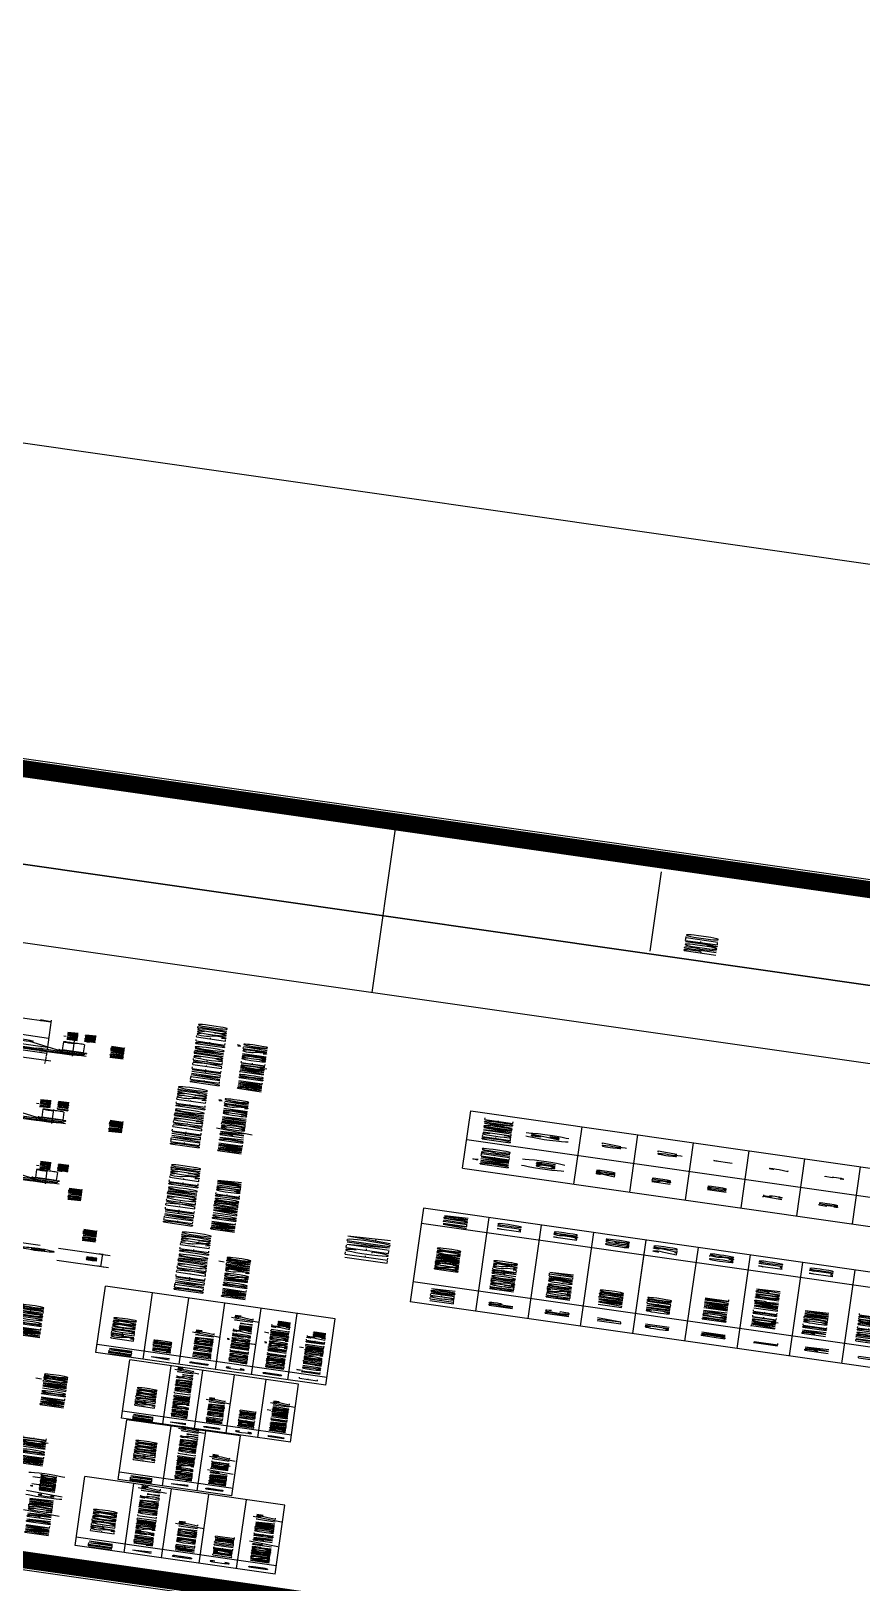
# Model space of a CAD drawing. Header units: millimetres. Extents: x -361192058 to 101130107379, y -14071650034 to 19218552450.
# Drawn here: x -133576 to -133286, y 40450 to 40991 of the extents above; entities that cross this region are included whole.
import ezdxf
from ezdxf.enums import TextEntityAlignment as Align

# ---------------------------------------------------------------- set-up
doc = ezdxf.new("R2010")
doc.units = ezdxf.units.MM
doc.header["$LTSCALE"] = 0.5
doc.linetypes.add('CENTER2', pattern=[28.575, 19.05, -3.175, 3.175, -3.175])
for name, color, linetype in [('02', 2, 'Continuous'), ('14-04-Texto-04', 3, 'Continuous'), ('CERC02', 3, 'Continuous'), ('DETALLHES_ESGOTO', 3, 'Continuous'), ('TEXT', 2, 'Continuous'), ('TEXTO0', 7, 'Continuous'), ('TEXTO2', 3, 'Continuous'), ('TXT_0', 7, 'Continuous'), ('TXT_1', 3, 'Continuous'), ('TXT_2', 6, 'Continuous')]:
    doc.layers.add(name, color=color, linetype=linetype)
doc.styles.add('ADITIVOCAD', font='ROMANS.shx')
doc.styles.add('ROMANS', font='romans', dxfattribs={"height": 0.1})
doc.styles.get("Standard").update_dxf_attribs({"font": 'txt.shx', "height": 0.12})

# ---------------------------------------------------------------- blocks, each defined once
blk = doc.blocks.new('_ARCHTICK')
at = {"color": 0, "linetype": 'ByBlock', "const_width": 0.15}
blk.add_lwpolyline([(-0.5, -0.5), (0.5, 0.5)], dxfattribs=at)
blk = doc.blocks.new('APROVADO QUADRA 21.2 MBVII')
at = {"lineweight": 18}
for p, q in [((4004.0069, 2396.7426), (4004.0069, 2400.5386)), ((4011.2095, 2400.5386), (4004.0069, 2400.5386)), ((4005.5562, 2396.7426), (4005.5562, 2400.5386)), ((4010.0462, 2396.7426), (4010.0462, 2400.5386)), ((4011.2114, 2396.7426), (4011.2114, 2400.5386)), ((4011.2095, 2400.1512), (4004.0069, 2400.1512)), ((4011.2095, 2399.8414), (4004.0069, 2399.8414)), ((4011.2095, 2399.5315), (4004.0069, 2399.5315)), ((4010.3181, 2399.2216), (4004.0069, 2399.2216)), ((4011.2095, 2399.2216), (4004.0069, 2399.2216)), ((4011.2095, 2398.9117), (4004.0069, 2398.9117)), ((4011.2095, 2398.6019), (4004.0069, 2398.6019)), ((4011.2095, 2398.292), (4004.0069, 2398.292)), ((4011.1947, 2397.9821), (4004.0069, 2397.9821))]:
    blk.add_line(p, q, dxfattribs=at)
at = {"color": 8, "lineweight": 18}
for p, q in [((4016.8618, 2400.3457), (4016.8618, 2397.7036)), ((4014.6601, 2399.6852), (4019.0636, 2399.6852)), ((4014.6601, 2399.3549), (4019.0636, 2399.3549)), ((4014.6601, 2399.0247), (4019.0636, 2399.0247)), ((4014.6601, 2398.6944), (4019.0636, 2398.6944)), ((4014.6601, 2398.3642), (4019.0636, 2398.3642)), ((4014.6601, 2398.0339), (4019.0636, 2398.0339))]:
    blk.add_line(p, q, dxfattribs=at)
at = {"lineweight": 18}
blk.add_lwpolyline([(3864.7239, 2517.8679), (4064.6387, 2517.8679), (4064.6387, 2359.9753), (3864.7239, 2359.9753)], close=True, dxfattribs=at)
at = {"layer": '02', "lineweight": 18}
blk.add_line((4026.9437, 2407.1087), (4026.9437, 2386.5459), dxfattribs=at)
blk.add_lwpolyline([(3979.6187, 2385.7337), (4040.8187, 2385.7337), (4040.8187, 2430.2837), (3979.6187, 2430.2837)], close=True, dxfattribs=at)
at = {"layer": '02', "lineweight": 18, "const_width": 0.1}
blk.add_lwpolyline([(3980.3687, 2386.4837), (4040.0687, 2386.4837), (4040.0687, 2429.5337), (3980.3687, 2429.5337)], close=True, dxfattribs=at)
at = {"layer": '14-04-Texto-04', "lineweight": 18}
for p, q in [((4032.845, 2407.1087), (4032.845, 2394.5615)), ((4032.845, 2394.5615), (4032.845, 2405.4962))]:
    blk.add_line(p, q, dxfattribs=at)
at = {"layer": 'CERC02', "lineweight": 18}
for p, q in [((4026.9437, 2401.0175), (4040.0687, 2401.0175)), ((4033.0493, 2399.4354), (4039.1588, 2399.4354))]:
    blk.add_line(p, q, dxfattribs=at)
at = {"layer": 'DETALLHES_ESGOTO', "lineweight": 18}
for p, q in [((4020.1372, 2404.5629), (4020.0044, 2402.8591)), ((4018.9888, 2404.0367), (4018.9888, 2402.9233)), ((4019.1128, 2404.0367), (4019.1128, 2402.9233)), ((4009.2211, 2402.8299), (4009.2211, 2402.6872)), ((4013.6781, 2402.8627), (4013.8208, 2402.8627)), ((4013.8415, 2402.8428), (4013.8415, 2402.7001)), ((4014.585, 2402.8335), (4013.9656, 2402.8335)), ((4009.9645, 2402.8206), (4009.3452, 2402.8206)), ((4018.9794, 2402.7992), (4019.1221, 2402.7992)), ((4019.1428, 2402.7793), (4019.1428, 2402.6366)), ((4019.8863, 2402.77), (4019.2669, 2402.77)), ((4009.9645, 2402.6965), (4009.3452, 2402.6965)), ((4014.585, 2402.7094), (4013.9656, 2402.7094)), ((4019.8863, 2402.6459), (4019.2669, 2402.6459))]:
    blk.add_line(p, q, dxfattribs=at)
for points in [[(4009.0577, 2402.9367), (4009.0577, 2402.8498), (4009.067, 2402.8312), (4009.1911, 2402.8312), (4009.2004, 2402.8498), (4009.2004, 2402.9367)], [(4013.6781, 2402.9496), (4013.6781, 2402.8627), (4013.6874, 2402.8441), (4013.8115, 2402.8441), (4013.8208, 2402.8627), (4013.8208, 2402.9496)], [(4019.1128, 2402.9047), (4019.1128, 2402.9233), (4018.9888, 2402.9233), (4018.9888, 2402.9047)], [(4009.3079, 2402.8299), (4009.2211, 2402.8299), (4009.2025, 2402.8206), (4009.2025, 2402.6965), (4009.2211, 2402.6872), (4009.3079, 2402.6872)], [(4013.9284, 2402.8428), (4013.8415, 2402.8428), (4013.8229, 2402.8335), (4013.8229, 2402.7094), (4013.8415, 2402.7001), (4013.9284, 2402.7001)], [(4013.947, 2402.7094), (4013.9656, 2402.7094), (4013.9656, 2402.8335), (4013.947, 2402.8335)], [(4018.9794, 2402.8861), (4018.9794, 2402.7992), (4018.9888, 2402.7806), (4019.1128, 2402.7806), (4019.1221, 2402.7992), (4019.1221, 2402.8861)], [(4009.3265, 2402.6965), (4009.3452, 2402.6965), (4009.3452, 2402.8206), (4009.3265, 2402.8206)], [(4019.2297, 2402.7793), (4019.1428, 2402.7793), (4019.1242, 2402.77), (4019.1242, 2402.6459), (4019.1428, 2402.6366), (4019.2297, 2402.6366)], [(4019.2483, 2402.6459), (4019.2669, 2402.6459), (4019.2669, 2402.77), (4019.2483, 2402.77)]]:
    blk.add_lwpolyline(points, dxfattribs=at)
for points in [[(4009.3265, 2402.6845, -0.414214), (4009.3188, 2402.6767), (4009.3157, 2402.6767, -0.414214), (4009.3079, 2402.6845), (4009.3079, 2402.8331, -0.414214), (4009.3157, 2402.8409), (4009.3188, 2402.8409, -0.414214), (4009.3265, 2402.8331)], [(4013.947, 2402.6974, -0.414214), (4013.9392, 2402.6896), (4013.9361, 2402.6896, -0.414214), (4013.9284, 2402.6974), (4013.9284, 2402.846, -0.414214), (4013.9361, 2402.8538), (4013.9392, 2402.8538, -0.414214), (4013.947, 2402.846)], [(4019.1248, 2402.9047, -0.414214), (4019.1326, 2402.8969), (4019.1326, 2402.8938, -0.414214), (4019.1248, 2402.8861), (4018.9762, 2402.8861, -0.414214), (4018.9685, 2402.8938), (4018.9685, 2402.8969, -0.414214), (4018.9762, 2402.9047)], [(4019.2483, 2402.6339, -0.414214), (4019.2406, 2402.6262), (4019.2375, 2402.6262, -0.414214), (4019.2297, 2402.6339), (4019.2297, 2402.7826, -0.414214), (4019.2375, 2402.7903), (4019.2406, 2402.7903, -0.414214), (4019.2483, 2402.7826)]]:
    blk.add_lwpolyline(points, format="xyb", close=True, dxfattribs=at)
for centre, radius, start, end in [((4009.1911, 2402.8205), 0.1245, 175.08896, 275.2528), ((4009.2015, 2402.831), 0.0104, 178.74009, 275.44956), ((4013.8115, 2402.8334), 0.1245, 175.08896, 275.2528), ((4013.8219, 2402.8439), 0.0104, 178.74009, 275.44956), ((4014.6052, 2402.8025), 0.037, 123.13415, 236.86585), ((4014.5598, 2402.8025), 0.04, 309.09943, 50.90057), ((4009.9848, 2402.7896), 0.037, 123.13415, 236.86585), ((4009.9393, 2402.7896), 0.04, 309.09943, 50.90057), ((4009.9443, 2402.7275), 0.037, 303.13415, 56.86585), ((4014.5647, 2402.7404), 0.037, 303.13415, 56.86585), ((4019.1128, 2402.77), 0.1245, 175.08896, 275.2528), ((4019.1232, 2402.7804), 0.0104, 178.74009, 275.44956), ((4019.9065, 2402.739), 0.037, 123.13415, 236.86585), ((4019.8611, 2402.739), 0.04, 309.09943, 50.90057), ((4019.866, 2402.677), 0.037, 303.13415, 56.86585)]:
    blk.add_arc(centre, radius, start, end, dxfattribs=at)
at = {"layer": 'TXT_0', "linetype": 'CENTER2', "lineweight": 18}
for p, q in [((4009.129, 2405.2167), (4009.129, 2402.6765)), ((4013.7495, 2405.011), (4013.7495, 2402.6894)), ((4019.0508, 2404.6028), (4019.0508, 2402.6259)), ((4004.2636, 2402.737), (4004.2636, 2403.6254)), ((4009.9645, 2402.7586), (4008.976, 2402.7586)), ((4014.6687, 2402.7715), (4013.5964, 2402.7715)), ((4020.072, 2402.708), (4018.8978, 2402.708))]:
    blk.add_line(p, q, dxfattribs=at)
at = {"layer": 'TXT_0', "lineweight": 18}
for p, q in [((4018.2738, 2402.8281), (4018.2738, 2404.2833)), ((4009.1696, 2402.7935), (4009.6296, 2403.0223)), ((4013.79, 2402.8064), (4014.2501, 2403.0352)), ((4021.2643, 2403.0553), (4021.2643, 2402.8591)), ((4019.0913, 2402.7429), (4019.5514, 2402.9717)), ((4021.2643, 2402.8591), (4021.2228, 2402.9216)), ((4021.2643, 2402.8591), (4021.3058, 2402.9216)), ((4018.5734, 2402.8591), (4018.2273, 2402.8591)), ((3996.7956, 2401.8293), (4001.9009, 2401.8293)), ((3982.0061, 2401.7711), (3987.3025, 2401.7711)), ((3992.1223, 2401.6868), (3996.5911, 2401.6868)), ((3982.0061, 2401.5485), (3987.3025, 2401.5485)), ((3987.4457, 2401.6196), (3992.05, 2401.6196)), ((3996.7956, 2401.6147), (4001.9009, 2401.6147)), ((3992.1223, 2401.499), (3996.5911, 2401.499)), ((3996.7956, 2401.4001), (4001.9009, 2401.4001)), ((3982.0061, 2401.3259), (3987.3025, 2401.3259)), ((3992.1223, 2401.3111), (3996.5911, 2401.3111)), ((3996.7956, 2401.1856), (4001.9009, 2401.1856))]:
    blk.add_line(p, q, dxfattribs=at)
at = {"layer": 'TXT_0', "linetype": 'ByBlock', "lineweight": 18}
for p, q in [((4003.3331, 2402.6274), (4003.3331, 2402.3207)), ((4004.2636, 2402.6274), (4004.2636, 2402.3207)), ((4004.2636, 2402.3769), (4004.2636, 2402.3207)), ((4004.2947, 2402.3672), (4003.3021, 2402.3672))]:
    blk.add_line(p, q, dxfattribs=at)
at = {"layer": 'TXT_0', "lineweight": 18, "const_width": 0.0109}
for points in [[(4009.1641, 2402.7935, 1), (4009.175, 2402.7935, 1)], [(4013.7846, 2402.8064, 1), (4013.7954, 2402.8064, 1)], [(4019.0859, 2402.7429, 1), (4019.0967, 2402.7429, 1)]]:
    blk.add_lwpolyline(points, format="xyb", close=True, dxfattribs=at)
at = {"layer": 'TXT_0', "lineweight": 18}
for centre, radius in [((4019.5998, 2403.0115), 0.0642), ((4003.9297, 2402.7459), 0.0969)]:
    blk.add_circle(centre, radius, dxfattribs=at)
at = {"layer": 'TXT_1', "lineweight": 18}
for p, q in [((4018.8402, 2406.0922), (4018.8402, 2402.8591)), ((4019.3054, 2404.1901), (4019.3054, 2402.8591)), ((4014.6601, 2400.3457), (4019.0636, 2400.3457)), ((4014.6601, 2400.3457), (4014.6601, 2397.7036)), ((4019.0636, 2400.3457), (4019.0636, 2397.7036))]:
    blk.add_line(p, q, dxfattribs=at)
at = {"layer": 'TXT_2', "lineweight": 18}
for p, q in [((4018.9794, 2402.8591), (4018.6154, 2402.8591)), ((4021.3848, 2402.8591), (4019.1221, 2402.8591)), ((3982.0061, 2401.0979), (3982.0061, 2402.2835)), ((3982.0061, 2402.2835), (3987.3025, 2402.2835)), ((3982.6389, 2401.0979), (3982.6389, 2402.2835)), ((3987.3025, 2401.0979), (3987.3025, 2402.2835)), ((3996.7956, 2402.3232), (4001.9009, 2402.3232)), ((3996.7956, 2400.9606), (3996.7956, 2402.3232)), ((3997.4055, 2400.9606), (3997.4055, 2402.3232)), ((4001.9009, 2400.9606), (4001.9009, 2402.3232)), ((3992.1223, 2402.1191), (3996.5911, 2402.1191)), ((3992.1223, 2401.1188), (3992.1223, 2402.1191)), ((3992.6562, 2401.1188), (3992.6562, 2402.1191)), ((3996.5911, 2401.1188), (3996.5911, 2402.1191)), ((3987.4457, 2402.0875), (3992.05, 2402.0875)), ((3987.4457, 2401.4136), (3987.4457, 2402.0875)), ((3988.0174, 2401.4136), (3988.0174, 2402.0875)), ((3992.05, 2401.4136), (3992.05, 2402.0875)), ((3996.7956, 2402.0438), (4001.9009, 2402.0438)), ((3982.0061, 2401.9937), (3987.3025, 2401.9937)), ((3987.4457, 2401.8256), (3992.05, 2401.8256)), ((3992.1223, 2401.8746), (3996.5911, 2401.8746)), ((3987.4457, 2401.4136), (3992.05, 2401.4136)), ((3982.0061, 2401.0979), (3987.3025, 2401.0979)), ((3992.1223, 2401.1188), (3996.5911, 2401.1188)), ((3996.7956, 2400.9606), (4001.9009, 2400.9606))]:
    blk.add_line(p, q, dxfattribs=at)
at = {"layer": 'TXT_0', "lineweight": 18, "xscale": 0.04032240430245761, "yscale": 0.04032240430245761, "zscale": 0.04032240430245761, "rotation": 270}
blk.add_blockref('_ARCHTICK', (4018.2738, 2402.8591), dxfattribs=at)
at = {"layer": 'TXT_0', "linetype": 'ByBlock', "lineweight": 18, "xscale": 0.04032240430245761, "yscale": 0.04032240430245761, "zscale": 0.04032240430245761, "rotation": 180}
blk.add_blockref('_ARCHTICK', (4003.3331, 2402.3672), dxfattribs=at)
at = {"layer": 'TXT_0', "linetype": 'ByBlock', "lineweight": 18, "xscale": 0.04032240430245761, "yscale": 0.04032240430245761, "zscale": 0.04032240430245761}
blk.add_blockref('_ARCHTICK', (4004.2636, 2402.3672), dxfattribs=at)
at = {"color": 3, "lineweight": 18, "style": 'ROMANS'}
for s, height, p in [('LEGENDA', 0.13944, (4004.2936, 2400.4259)), ('DISCRIMINACAO', 0.139443, (4006.7213, 2400.4259)), ('ALTURA', 0.13944, (4010.142, 2400.4121)), ('1.10', 0.13944, (4010.3954, 2400.0942)), ('RP ', 0.13944, (4004.5765, 2400.0783)), ('REGISTRO PRESSAO', 0.139443, (4005.8359, 2400.0863)), ('RG', 0.13944, (4004.5783, 2399.7446)), ('REGISTRO GAVETA', 0.139443, (4005.8192, 2399.7526)), ('1.80', 0.13944, (4010.3787, 2399.7605)), ('0.60', 0.13944, (4010.3954, 2399.4529)), ('LV', 0.13944, (4004.5901, 2399.437)), ('LAVATORIO', 0.13944, (4005.8359, 2399.445)), ('CH', 0.13944, (4004.5901, 2399.1533)), ('CHUVEIRO', 0.13944, (4005.8359, 2399.1613)), ('2.20', 0.13944, (4010.3954, 2399.1693)), ('DM', 0.13944, (4004.5901, 2398.8196)), ('DUCHA MANUAL', 0.139443, (4005.8359, 2398.8276)), ('0.30', 0.13944, (4010.3954, 2398.8355)), ('1.10', 0.13944, (4010.3954, 2398.5446)), ('TL', 0.13944, (4004.5868, 2398.5065)), ('TANQUE DE LAVAR ROUPA', 0.139443, (4005.8359, 2398.5367)), ('PIA', 0.13944, (4004.5868, 2398.2061)), ('PIA DE COZINHA', 0.139443, (4005.8359, 2398.2364)), ('1.10', 0.13944, (4010.3954, 2398.2443)), ('FILTRO DE PAREDE', 0.139443, (4005.8359, 2397.9178)), ('FI', 0.13944, (4004.5868, 2397.8876))]:
    blk.add_text(s, height=height, dxfattribs=at).set_placement(p, align=Align.TOP_LEFT)
at = {"color": 2, "linetype": 'Continuous', "lineweight": 18, "style": 'ROMANS'}
for s, p in [('DIÂMETRO', (4015.7758, 2400.0819)), ('DECLIVIDADE', (4017.8794, 2400.091)), ('(cm)', (4015.7642, 2399.8093)), ('(%)', (4017.9026, 2399.8085))]:
    blk.add_text(s, height=0.16513, dxfattribs=at).set_placement(p, align=Align.CENTER)
at = {"linetype": 'Continuous', "lineweight": 18, "style": 'ROMANS'}
for s, height, p in [('200', 0.11009, (4015.809, 2399.4556)), ('0,7', 0.11009, (4017.943, 2399.4433)), ('150', 0.11009, (4015.809, 2399.1253)), ('0,7', 0.11009, (4017.943, 2399.1131)), ('100', 0.11009, (4015.809, 2398.7951)), ('1', 0.1101, (4017.943, 2398.7828)), ('75', 0.11009, (4015.809, 2398.4648)), ('2', 0.1101, (4017.943, 2398.4525)), ('50', 0.11009, (4015.809, 2398.1345)), ('3', 0.1101, (4017.943, 2398.1223))]:
    blk.add_text(s, height=height, dxfattribs=at).set_placement(p, align=Align.CENTER)
at = {"color": 0, "lineweight": 13, "flags": 8}
for p in [(4700.7247, 2280.1125), (4699.5738, 2277.8964), (4702.3546, 2276.195), (4703.6722, 2274.085), (4699.8445, 2272.2194), (4703.0488, 2270.137), (4703.0877, 2267.9803), (4700.6523, 2261.5216), (4700.7007, 2257.1593)]:
    blk.add_attdef('NIVEL', p, '', height=0.075, dxfattribs=at)
for rotation, width, p in [(90, 0.8, (4700.8205, 2275.7521)), (270, 0.6, (4703.8437, 2274.9021)), (90, 0.8, (4701.5575, 2268.5021)), (180, 0.6, (4651.1817, 2236.1931))]:
    blk.add_attdef('$PORTA', text='', height=0.09, rotation=rotation, dxfattribs=dict(at, width=width)).set_placement(p, align=Align.MIDDLE)
for p in [(4654.176, 2240.463), (4648.499, 2240.1923), (4633.4388, 2239.3361), (4637.8012, 2239.3845), (4656.3921, 2239.3121), (4652.4746, 2237.6822), (4644.2598, 2236.9491), (4646.4166, 2236.988), (4650.3646, 2236.3646)]:
    blk.add_attdef('NIVEL', p, '', height=0.075, rotation=270, dxfattribs=at)
at = {"color": 0, "lineweight": 13, "width": 0.8, "flags": 8}
for p in [(4652.0317, 2239.2163), (4644.7817, 2238.4793)]:
    blk.add_attdef('$PORTA', text='', height=0.09, dxfattribs=at).set_placement(p, align=Align.MIDDLE)
at = {"layer": 'TEXT', "lineweight": 18, "style": 'ROMANS'}
blk.add_text('LEGENDA', height=0.251, dxfattribs=at).set_placement((4006.6207, 2400.9559, 24.3185), align=Align.TOP_LEFT)
at = {"layer": 'TEXTO0', "lineweight": 18, "style": 'ROMANS'}
for s, height, p in [('VAI À CAIXA', 0.062034, (4020.1139, 2402.6907)), ('SINFONADA', 0.06203, (4020.14, 2402.5856))]:
    blk.add_text(s, height=height, dxfattribs=at).set_placement(p)
at = {"layer": 'TEXTO2', "lineweight": 18, "style": 'ROMANS'}
blk.add_text('PROJETO', height=0.1885, dxfattribs=at).set_placement((4033.4216, 2399.2389, -0.754), align=Align.TOP_LEFT)
at = {"layer": 'TXT_0', "lineweight": 18}
for s, height, style, p in [('VAI À CAIXA', 0.062034, 'ADITIVOCAD', (4010.0673, 2402.7413)), ('VAI À CAIXA', 0.062034, 'ROMANS', (4014.7434, 2402.7925)), ('DE GORDURA', 0.06203, 'ROMANS', (4014.712, 2402.6873)), ('SINFONADA', 0.06203, 'ADITIVOCAD', (4010.0933, 2402.6362)), ('JOELHO 90%%D SOLDAVEL E COM ROSCA 25 x 1/2"', 0.111296, 'ADITIVOCAD', (3982.7657, 2401.8337)), ('CHUVEIRO', 0.10728, 'ADITIVOCAD', (3997.5278, 2401.8896)), ('JOELHO 90%%D SOLDAVEL E COM ROSCA 25 x 1/2"', 0.093907, 'ADITIVOCAD', (3992.7632, 2401.7396)), ('JOELHO 90%%D SOLDAVEL E COM ROSCA 25 x 1/2"', 0.100569, 'ADITIVOCAD', (3988.0984, 2401.6602)), ('LUVA COM ROSCA 1/2"', 0.107283, 'ADITIVOCAD', (3997.5278, 2401.6516)), ('NIPEL COM ROSCA 1/2"', 0.111296, 'ADITIVOCAD', (3982.7657, 2401.5868)), ('NIPEL COM ROSCA 1/2"', 0.093907, 'ADITIVOCAD', (3992.7632, 2401.5312)), ('TORNEIRA P/ TANQUE 1/2"', 0.100569, 'ADITIVOCAD', (3988.0984, 2401.4579)), ('JOELHO DE REDUÇÃO 90º 25mm x 1/2"', 0.107283, 'ADITIVOCAD', (3997.5278, 2401.437)), ('ENGATE FLEXIVEL', 0.111296, 'ADITIVOCAD', (3982.7657, 2401.3642)), ('ENGATE FLEXIVEL', 0.093907, 'ADITIVOCAD', (3992.7632, 2401.3434)), ('TORNEIRA DE LAVATÓRIO 1/2"', 0.093907, 'ADITIVOCAD', (3992.7632, 2401.1556)), ('REGISTRO DE PRESSÃO SOLDÁVEL 25mm', 0.107283, 'ADITIVOCAD', (3997.5278, 2401.2173)), ('MISTURADOR P/ PIA DE COZINHA 1/2"', 0.111296, 'ADITIVOCAD', (3982.7657, 2401.1416)), ('TÊ OU JOELHO SOLDÁVEL DE 25mm', 0.107283, 'ADITIVOCAD', (3997.5278, 2401.0027))]:
    blk.add_text(s, height=height, dxfattribs=dict(at, style=style)).set_placement(p)
at = {"layer": 'TXT_0', "linetype": 'ByBlock', "lineweight": 18, "style": 'ADITIVOCAD'}
blk.add_text('0.30', height=0.06203, dxfattribs=at).set_placement((4003.693, 2402.3952))
at = {"layer": 'TXT_1', "lineweight": 18, "style": 'ADITIVOCAD'}
for s, height, p in [('B', 0.0775, (4003.9297, 2402.7459)), ('A', 0.1113, (3982.2981, 2401.891)), ('A', 0.1073, (3997.0771, 2401.9448)), ('A', 0.0939, (3992.3687, 2401.7879)), ('A', 0.1006, (3987.7267, 2401.7266)), ('B', 0.1073, (3997.0721, 2401.715)), ('B', 0.1113, (3982.293, 2401.6526)), ('B', 0.1006, (3987.7267, 2401.5214)), ('B', 0.0939, (3992.3643, 2401.5868)), ('C', 0.1073, (3997.0721, 2401.5001)), ('C', 0.1113, (3982.293, 2401.4296)), ('C', 0.0939, (3992.3643, 2401.3987)), ('D', 0.1073, (3997.0721, 2401.2802)), ('D', 0.1113, (3982.293, 2401.2015)), ('D', 0.0939, (3992.3643, 2401.2061)), ('E', 0.1073, (3997.0721, 2401.0656))]:
    blk.add_text(s, height=height, dxfattribs=at).set_placement(p, align=Align.MIDDLE)
for s, height, p in [('VISTA LATERAL', 0.077543, (4008.0631, 2402.5373)), ('VISTA LATERAL', 0.077543, (4005.1085, 2402.4179)), ('VISTA LATERAL', 0.077543, (4019.2181, 2402.4095)), ('VISTA LATERAL', 0.077543, (4013.6216, 2402.356)), ('ITEM', 0.13912, (3982.0417, 2402.0669)), ('ESPECIFICACAO', 0.139121, (3983.2793, 2402.0669)), ('ITEM', 0.1341, (3996.8298, 2402.1144)), ('ESPECIFICACAO', 0.134104, (3998.0228, 2402.1144)), ('ITEM', 0.12571, (3987.4778, 2401.8918)), ('ESPECIFICACAO', 0.125711, (3989.0924, 2401.8918)), ('ITEM', 0.11738, (3992.1523, 2401.9364)), ('ESPECIFICACAO', 0.117384, (3993.1965, 2401.9364))]:
    blk.add_text(s, height=height, dxfattribs=at).set_placement(p)
at = {"layer": 'TXT_2', "lineweight": 18, "style": 'ADITIVOCAD'}
for s, height, p in [('RAMAL DO CHUVEIRO', 0.139512, (3997.2861, 2402.6623)), ('RAMAL DO TANQUE', 0.139512, (3987.6203, 2402.5386)), ('RAMAL DO LAVATÓRIO', 0.139512, (3992.2411, 2402.4649)), ('RAMAL DA PIA/COZINHA (c/ misturador)', 0.139512, (3982.4452, 2402.4466)), ('DETALHE EXECUTIVO DE ESGOTO', 0.170595, (4007.3345, 2401.8682)), ('DETALHE EXECUTIVO DE ESGOTO', 0.170595, (4013.3051, 2401.8929)), ('DETALHE EXECUTIVO DE ESGOTO', 0.170595, (4002.3785, 2401.7505)), ('DETALHE EXECUTIVO DE ESGOTO', 0.170595, (4018.215, 2401.8295)), ('RAMAL DO LAVATORIO DE COLUNA', 0.139578, (4007.3313, 2401.6184)), ('RAMAL DA PIA/COZINHA COM SIFÃO', 0.139578, (4013.3161, 2401.6432)), ('RAMAL DO TANQUE COM SIFÃO', 0.139578, (4018.226, 2401.5797)), ('RAMAL DO VASO SANITÁRIO', 0.139578, (4002.3785, 2401.4998))]:
    blk.add_text(s, height=height, dxfattribs=at).set_placement(p)

msp = doc.modelspace()

# ---------------------------------------------------------------- block references
at = {"layer": '02', "color": 0, "lineweight": 30, "xscale": -4.574818403918471, "yscale": -59.40450511825884, "zscale": 4.574818403918471, "rotation": 261.8606972171988}
msp.add_blockref('APROVADO QUADRA 21.2 MBVII', (5129.041, 2225.201), dxfattribs=at)

doc.saveas('drawing.dxf')
